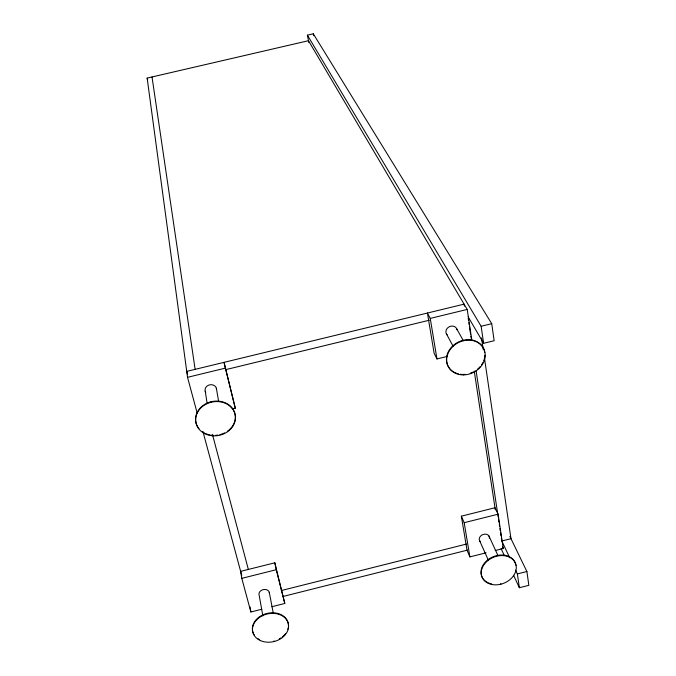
<?xml version="1.0" encoding="UTF-8"?>
<svg xmlns="http://www.w3.org/2000/svg" width="676" height="676" viewBox="0 0 676 676"><rect width="100%" height="100%" fill="white"/><g stroke="black" fill="none" stroke-linecap="round" stroke-linejoin="round"><path stroke-width="1.01" d="M513.566 575.301L519.379 587.723L528.852 585.332L526.891 571.516L509.873 536.406M501.803 541.003L510.988 538.696L484.405 357.646M282.771 596.528L467.513 550.103M271.828 606.718L284.799 603.457L274.828 562.812L240.648 571.355L241.797 578.352L250.88 611.983L261.849 609.228M495.178 550.534L503.274 548.498L498.102 514.199L494.993 507.76L461.345 516.177L467.032 550.222L469.879 556.897L486.069 552.824M515.56 570.105L517.36 573.916L526.891 571.516M241.797 578.352L276.239 569.724L274.828 562.812M461.345 516.177L464.192 522.692L498.102 514.199M281.258 590.554L466.499 544.053M232.29 408.929L235.282 408.203L224.026 362.353L235.282 408.203M436.975 358.948L430.24 318.413L427.418 313.039L434.144 353.32L436.975 358.948L447.081 356.48M197.223 413.239L187.531 377.318L225.142 368.192M430.24 318.413L467.209 309.439L471.924 340.696M225.708 369.645L429.378 320.204M491.731 323.686L313.292 33.8L307.394 35.16L481.135 326.263L491.731 323.686L494.148 340.721L483.619 343.29L468.172 316.892M187.531 377.318L147.148 78.095L308.467 40.704L467.209 309.439M456.528 328.468L462.975 340.045M463.111 340.315L463.356 340.763M446.397 333.792L453.148 346.349M502.031 541.484L509.696 557.7M502.386 546.614L503.274 548.498M501.06 548.549L504.186 555.233M488.985 536.068L498.009 555.672M500.679 583.625L500.924 584.182M479.673 540.8L488.486 560.505M187.556 374.453L186.728 371.394L464.082 304.149L464.395 306.22M202.944 431.541L241.738 575.411M212.492 434.634L248.345 569.429M147.148 78.095L147.672 80.131M276.239 569.724L284.799 603.457M307.394 35.16L308.839 42.596M313.292 33.8L313.656 35.718M262.846 615.861L258.95 593.993A5.281 4.166 -13.1 0 1 263.674 589.54A5.281 4.166 -13.1 0 1 269.268 592.311L273.256 613.031M274.034 640.916L274.143 641.507M207.135 403.445L205.039 389.891A5.771 4.969 -10.8 0 1 210.126 384.762A5.771 4.969 -10.8 0 1 216.354 388.218L218.644 401.451M250.019 606.879L250.88 611.983M464.192 522.692L469.879 556.897M211.149 401.73L211.233 402.228M474.222 370.98L495.305 509.831M468.198 318.48L468.51 320.559M468.831 322.638L469.144 324.725M469.457 326.804L470.555 334.079M470.868 336.158L471.18 338.237M476.048 370.473L498.195 517.089M498.508 519.168L498.981 522.286M499.294 524.365L499.606 526.443M499.919 528.522L500.232 530.601M500.544 532.688L501.017 535.806M501.33 537.885L501.643 539.963M481.135 326.263L483.619 343.29M517.36 573.916L519.379 587.723M481.506 337.882L483.179 349.323M152.016 76.971L195.127 369.358M216.354 388.218L216.523 389.503M269.268 592.311L269.403 593.393M456.951 329.795L456.951 329.677A5.721 4.876 -26.8 0 0 451.281 326.128A5.721 4.876 -26.8 0 0 445.923 331.282L445.974 332.592A5.721 4.876 -26.8 0 0 447.166 334.814M489.373 538.172L489.348 537.074A5.231 4.107 -22.5 0 0 484.219 534.217A5.231 4.107 -22.5 0 0 479.276 538.696L479.301 539.794A5.231 4.107 -22.5 0 0 480.366 541.645M205.766 392.359A5.771 4.969 -10.8 0 1 205.208 391.176M198.964 428.626A20.001 17.027 -11.1 0 1 204.118 404.747A20.001 17.027 -11.1 0 1 231.64 407.391A20.001 17.027 -11.1 0 1 227.288 431.347M224.652 432.902A20.001 17.027 -11.1 0 1 219.81 434.676M217.773 435.082A20.001 17.027 -11.1 0 1 215.703 435.302M213.641 435.344A20.001 17.027 -11.1 0 1 210.574 435.048M209.585 434.862A20.001 17.027 -11.1 0 1 205.774 433.662M204.887 433.257A20.001 17.027 -11.1 0 1 202.386 431.787M458.455 373.912A19.832 16.714 -26.6 0 1 446.87 355.72A19.832 16.714 -26.6 0 1 466.508 339.758A19.832 16.714 -26.6 0 1 484.776 352.517M484.92 355.196A19.832 16.714 -26.6 0 1 483.813 360.612M483.044 362.353A19.832 16.714 -26.6 0 1 481.532 364.879M480.323 366.443A19.832 16.714 -26.6 0 1 477.417 369.265M473.099 372.037A19.832 16.714 -26.6 0 1 470.243 373.228M465.282 374.327A19.832 16.714 -26.6 0 1 460.339 374.259M491.731 583.963A18.075 13.976 -22.4 0 1 481.413 569.015A18.075 13.976 -22.4 0 1 499.463 555.131A18.075 13.976 -22.4 0 1 515.923 565.356M288.306 627.463A18.244 14.188 -13.3 0 1 287.849 629.348M285.433 633.801A18.244 14.188 -13.3 0 1 282.348 636.876M280.878 637.933A18.244 14.188 -13.3 0 1 279.281 638.879M259.567 639.64A18.244 14.188 -13.3 0 1 257.776 638.575M254.311 635.136A18.244 14.188 -13.3 0 1 266.8 613.478A18.244 14.188 -13.3 0 1 288.424 626.525M204.76 433.671A20.01 17.027 -11.1 0 0 235.434 418.503A20.01 17.027 -11.1 0 0 206.45 403.961A20.01 17.027 -11.1 0 0 204.76 433.671M463.356 374.91A19.849 16.723 -26.6 0 0 483.754 348.782A19.849 16.723 -26.6 0 0 450.681 348.867A19.849 16.723 -26.6 0 0 463.356 374.91M491.815 584.486A18.083 13.985 -22.4 0 0 516.185 565.905A18.083 13.985 -22.4 0 0 488.275 560.235A18.083 13.985 -22.4 0 0 491.815 584.486M260.471 640.611A18.252 14.188 -13.3 0 0 288.542 627.108A18.252 14.188 -13.3 0 0 262.55 615.642A18.252 14.188 -13.3 0 0 260.471 640.611"/></g></svg>
